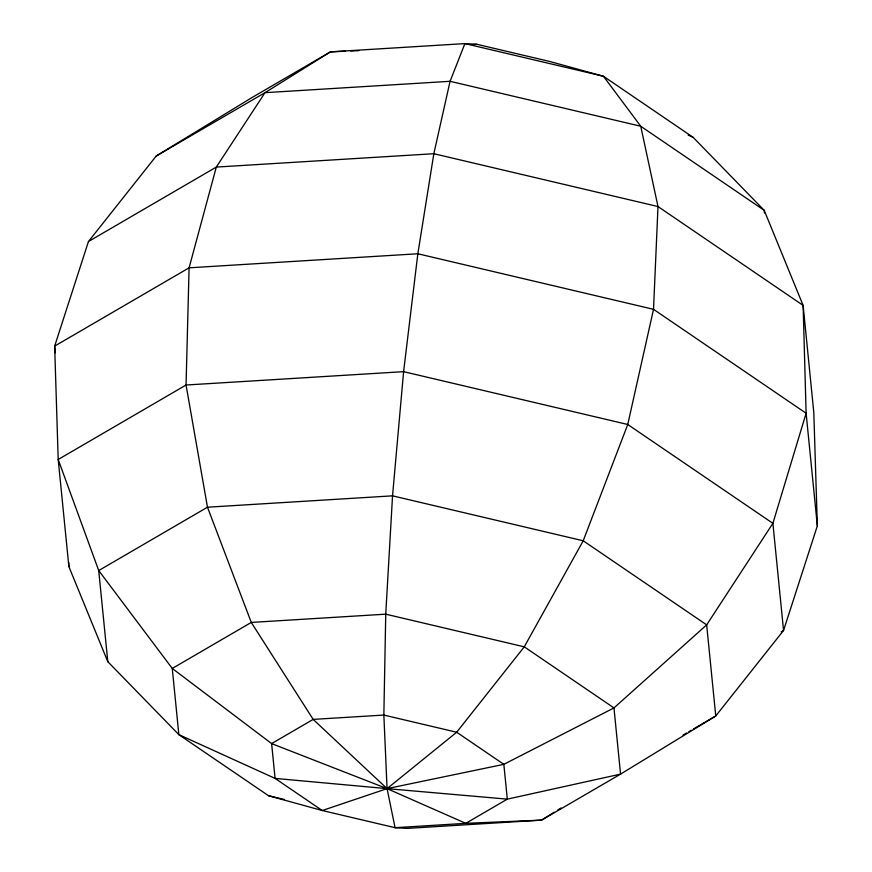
<?xml version="1.0" encoding="UTF-8"?>
<svg xmlns="http://www.w3.org/2000/svg" width="872" height="872" viewBox="0 0 872 872"><rect width="100%" height="100%" fill="white"/><g stroke="black" fill="none" stroke-linecap="round" stroke-linejoin="round"><path stroke-width="1.31" d="M88.443 241.544L54.653 346.119L58.195 459.49L68.877 566.604L107.801 661.674L178.858 734.649L268.554 795.744L322.248 810.524L395.071 827.692L407.093 828.4L541.545 820.138L620.559 774.118L715.759 715.988L783.557 630.456L817.347 525.881L813.805 412.511L803.123 305.396L764.199 210.326L693.142 137.351L603.446 76.256L549.752 61.476L476.93 44.309L464.907 43.6L330.455 51.862L251.441 97.882L156.241 156.012L88.443 241.544L216.3 167.086L265.001 92.672L330.455 51.862L345.345 51.23M554.178 812.268L541.545 820.138L465.768 823.342L395.071 827.692L387.07 788.637L383.854 715.062L385.74 614.171L392.542 495.841L403.605 371.657L417.841 253.763L433.842 153.712L450.072 81.303L464.907 43.6L603.446 76.256L640.746 126.244L764.199 210.326L764.461 213.008M557.622 810.11L561.067 807.963M156.241 156.012L265.001 92.672L450.072 81.303L640.746 126.244L658 206.544L653.52 309.32L627.753 424.49L583.215 540.782L524.268 646.828L456.677 732.229L387.07 788.637L322.248 810.524L275.094 778.402L178.858 734.649L172.264 668.453L98.721 570.561L58.195 459.49L186.052 385.021L403.605 371.657L627.753 424.49L772.886 523.342L783.557 630.456L781.214 631.818M683.005 735.063L686.515 733.014M688.858 731.652L691.191 730.289M693.534 728.927L715.759 715.988L706.669 624.875L772.886 523.342L806.12 413.252L803.123 305.396L658 206.544L433.842 153.712L216.3 167.086L189.093 267.824L186.052 385.021L207.482 507.21L251.278 622.434L313.168 719.4L387.07 788.637L465.768 823.342L507.308 799.144L620.559 774.118L613.964 707.922L524.268 646.828L385.74 614.171L251.278 622.434L172.264 668.453L271.617 743.598L387.07 788.637L507.308 799.144L503.842 764.341L456.677 732.229L383.854 715.062L313.168 719.4L271.617 743.598L275.094 778.402L387.07 788.637L503.842 764.341L613.964 707.922L706.669 624.875L583.215 540.782L392.542 495.841L207.482 507.21L98.721 570.561L107.801 661.674M472.842 44.559L476.93 44.309M350.751 51.001L358.872 50.663M268.554 795.744L284.392 799.482M688.204 135.106L693.142 137.351M817.347 525.881L806.12 413.252L653.52 309.32L417.841 253.763L189.093 267.824L54.653 346.119L55.318 352.822M68.757 562.56L68.877 566.604"/></g></svg>
